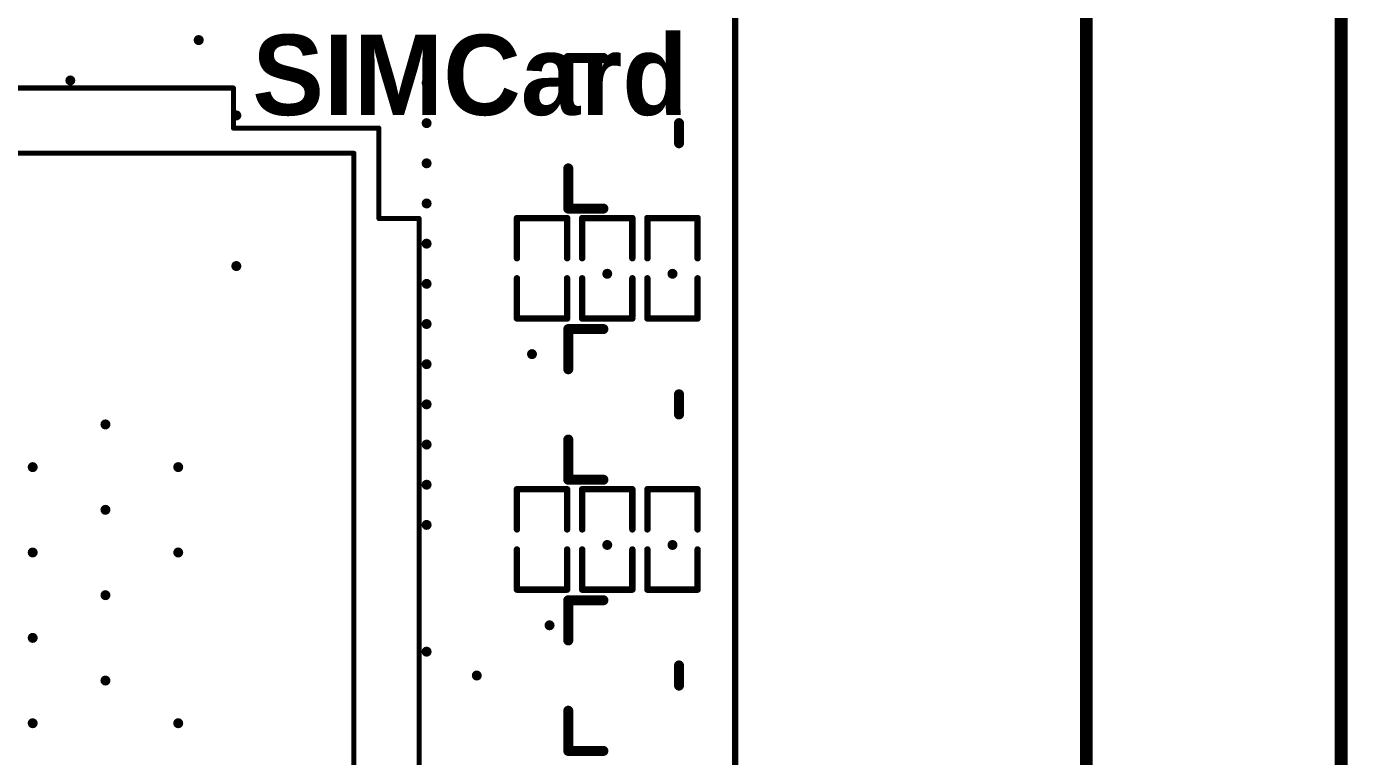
# Model space of a CAD drawing. Header units: millimetres. Extents: x -95 to 44, y -26 to 123.
# Drawn here: x 16.73 to 43.05, y 15.79 to 30.33 of the extents above; entities that cross this region are included whole.
import ezdxf

# ---------------------------------------------------------------- set-up
doc = ezdxf.new("R2010")
doc.units = ezdxf.units.MM
for name, color, linetype in [('KeepOutLayer', 6, 'Continuous'), ('Mechanical15', 56, 'Continuous'), ('TopOverlay', 2, 'Continuous'), ('ViaHoleLayer', 16, 'Continuous')]:
    doc.layers.add(name, color=color, linetype=linetype)
doc.styles.add('阿里巴巴普惠体 Heavy', font='', dxfattribs={"height": 0.2})
doc.styles.get('阿里巴巴普惠体 Heavy').set_extended_font_data('阿里巴巴普惠体 Heavy', bold=True)

# ---------------------------------------------------------------- blocks, each defined once
blk = doc.blocks.new('R0402_15')
at = {"layer": 'TopOverlay', "const_width": 0.127}
for points in [[(-0.51, 0.5), (-0.51, -0.5)], [(-0.478, 0.5), (0.29, 0.5)], [(0.69, 0.5), (1.472, 0.5)], [(1.49, 0.5), (1.49, -0.5)], [(-0.478, -0.5), (0.29, -0.5)], [(0.69, -0.5), (1.472, -0.5)]]:
    blk.add_lwpolyline(points, dxfattribs=at)
at = {"layer": 'TopOverlay', "const_width": 0.0635}
for points in [[(-0.542, 0.5, 1), (-0.478, 0.5, 1)], [(-0.51, 0.5, 1), (-0.446, 0.5, 1)], [(0.258, 0.5, 1), (0.322, 0.5, 1)], [(0.658, 0.5, 1), (0.722, 0.5, 1)], [(1.44, 0.5, 1), (1.504, 0.5, 1)], [(1.458, 0.5, 1), (1.522, 0.5, 1)], [(-0.542, -0.5, 1), (-0.478, -0.5, 1)], [(-0.51, -0.5, 1), (-0.446, -0.5, 1)], [(0.258, -0.5, 1), (0.322, -0.5, 1)], [(0.658, -0.5, 1), (0.722, -0.5, 1)], [(1.44, -0.5, 1), (1.504, -0.5, 1)], [(1.458, -0.5, 1), (1.522, -0.5, 1)]]:
    blk.add_lwpolyline(points, format="xyb", close=True, dxfattribs=at)
blk = doc.blocks.new('R0402_16')
at = {"layer": 'TopOverlay', "const_width": 0.127}
for points in [[(-0.51, 0.5), (-0.51, -0.5)], [(-0.478, 0.5), (0.29, 0.5)], [(0.69, 0.5), (1.472, 0.5)], [(1.49, 0.5), (1.49, -0.5)], [(-0.478, -0.5), (0.29, -0.5)], [(0.69, -0.5), (1.472, -0.5)]]:
    blk.add_lwpolyline(points, dxfattribs=at)
at = {"layer": 'TopOverlay', "const_width": 0.0635}
for points in [[(-0.542, 0.5, 1), (-0.478, 0.5, 1)], [(-0.51, 0.5, 1), (-0.446, 0.5, 1)], [(0.258, 0.5, 1), (0.322, 0.5, 1)], [(0.658, 0.5, 1), (0.722, 0.5, 1)], [(1.44, 0.5, 1), (1.504, 0.5, 1)], [(1.458, 0.5, 1), (1.522, 0.5, 1)], [(-0.542, -0.5, 1), (-0.478, -0.5, 1)], [(-0.51, -0.5, 1), (-0.446, -0.5, 1)], [(0.258, -0.5, 1), (0.322, -0.5, 1)], [(0.658, -0.5, 1), (0.722, -0.5, 1)], [(1.44, -0.5, 1), (1.504, -0.5, 1)], [(1.458, -0.5, 1), (1.522, -0.5, 1)]]:
    blk.add_lwpolyline(points, format="xyb", close=True, dxfattribs=at)
blk = doc.blocks.new('R0402_17')
at = {"layer": 'TopOverlay', "const_width": 0.127}
for points in [[(-0.51, 0.5), (-0.51, -0.5)], [(-0.478, 0.5), (0.29, 0.5)], [(0.69, 0.5), (1.472, 0.5)], [(1.49, 0.5), (1.49, -0.5)], [(-0.478, -0.5), (0.29, -0.5)], [(0.69, -0.5), (1.472, -0.5)]]:
    blk.add_lwpolyline(points, dxfattribs=at)
at = {"layer": 'TopOverlay', "const_width": 0.0635}
for points in [[(-0.542, 0.5, 1), (-0.478, 0.5, 1)], [(-0.51, 0.5, 1), (-0.446, 0.5, 1)], [(0.258, 0.5, 1), (0.322, 0.5, 1)], [(0.658, 0.5, 1), (0.722, 0.5, 1)], [(1.44, 0.5, 1), (1.504, 0.5, 1)], [(1.458, 0.5, 1), (1.522, 0.5, 1)], [(-0.542, -0.5, 1), (-0.478, -0.5, 1)], [(-0.51, -0.5, 1), (-0.446, -0.5, 1)], [(0.258, -0.5, 1), (0.322, -0.5, 1)], [(0.658, -0.5, 1), (0.722, -0.5, 1)], [(1.44, -0.5, 1), (1.504, -0.5, 1)], [(1.458, -0.5, 1), (1.522, -0.5, 1)]]:
    blk.add_lwpolyline(points, format="xyb", close=True, dxfattribs=at)
blk = doc.blocks.new('SOT_23L_18')
at = {"layer": 'TopOverlay', "const_width": 0.2}
for points in [[(-1.501, 1.077), (-1.501, 0.377)], [(-1.501, 1.077), (-0.701, 1.077)], [(0.699, 1.077), (1.499, 1.077)], [(1.499, 1.077), (1.499, 0.377)], [(-0.2, -1.13), (0.2, -1.13)]]:
    blk.add_lwpolyline(points, dxfattribs=at)
at = {"layer": 'TopOverlay', "const_width": 0.1}
for points in [[(-1.551, 1.077, 1), (-1.451, 1.077, 1)], [(-1.551, 1.077, 1), (-1.451, 1.077, 1)], [(-0.751, 1.077, 1), (-0.651, 1.077, 1)], [(0.649, 1.077, 1), (0.749, 1.077, 1)], [(1.449, 1.077, 1), (1.549, 1.077, 1)], [(1.449, 1.077, 1), (1.549, 1.077, 1)], [(-1.551, 0.377, 1), (-1.451, 0.377, 1)], [(1.449, 0.377, 1), (1.549, 0.377, 1)], [(-0.25, -1.13, 1), (-0.15, -1.13, 1)], [(0.15, -1.13, 1), (0.25, -1.13, 1)]]:
    blk.add_lwpolyline(points, format="xyb", close=True, dxfattribs=at)
blk = doc.blocks.new('SIM7080G_28')
at = {"layer": 'TopOverlay'}
for points, const_width in [([(-5.45, 10.1), (-5.45, 9.3)], 0.1), ([(5.45, 10.1), (-5.45, 10.1)], 0.1), ([(5.45, 10.1), (5.45, 9.3)], 0.1), ([(-5.45, 9.3), (-8.35, 9.3)], 0.1), ([(-8.35, 9.3), (-8.35, 7.5)], 0.1), ([(8.35, 9.3), (5.45, 9.3)], 0.1), ([(8.35, 9.3), (8.35, 7.5)], 0.1), ([(7.85, 8.8), (-7.85, 8.8)], 0.1), ([(-7.85, 8.8), (-7.85, -8.8)], 0.1), ([(7.85, 8.8), (7.85, -8.8)], 0.1), ([(-8.35, 7.5), (-9.15, 7.5)], 0.1), ([(-9.15, 7.5), (-9.15, -7.5)], 0.1), ([(9.15, 7.5), (8.35, 7.5)], 0.1), ([(9.15, 7.5), (9.15, -7.5)], 0.1), ([(-6.3, 6.45), (-6.675, 6.075)], 0.3), ([(-6.3, 6.45), (-6.3, 5.675)], 0.3), ([(-6.3, 5.675), (-6.675, 6.05)], 0.3), ([(-8.35, -7.5), (-9.15, -7.5)], 0.1), ([(-8.35, -7.5), (-8.35, -9.3)], 0.1), ([(8.35, -7.5), (8.35, -9.3)], 0.1), ([(9.15, -7.5), (8.35, -7.5)], 0.1), ([(7.85, -8.8), (-7.85, -8.8)], 0.1), ([(-5.45, -9.3), (-8.35, -9.3)], 0.1), ([(-5.45, -9.3), (-5.45, -10.1)], 0.1), ([(8.35, -9.3), (5.45, -9.3)], 0.1), ([(5.45, -9.3), (5.45, -10.1)], 0.1), ([(5.45, -10.1), (-5.45, -10.1)], 0.1)]:
    blk.add_lwpolyline(points, dxfattribs=dict(at, const_width=const_width))
for points, const_width in [([(-5.475, 10.1, 1), (-5.425, 10.1, 1)], 0.05), ([(-5.475, 10.1, 1), (-5.425, 10.1, 1)], 0.05), ([(5.425, 10.1, 1), (5.475, 10.1, 1)], 0.05), ([(5.425, 10.1, 1), (5.475, 10.1, 1)], 0.05), ([(-8.375, 9.3, 1), (-8.325, 9.3, 1)], 0.05), ([(-8.375, 9.3, 1), (-8.325, 9.3, 1)], 0.05), ([(-5.475, 9.3, 1), (-5.425, 9.3, 1)], 0.05), ([(-5.475, 9.3, 1), (-5.425, 9.3, 1)], 0.05), ([(5.425, 9.3, 1), (5.475, 9.3, 1)], 0.05), ([(5.425, 9.3, 1), (5.475, 9.3, 1)], 0.05), ([(8.325, 9.3, 1), (8.375, 9.3, 1)], 0.05), ([(8.325, 9.3, 1), (8.375, 9.3, 1)], 0.05), ([(-7.875, 8.8, 1), (-7.825, 8.8, 1)], 0.05), ([(-7.875, 8.8, 1), (-7.825, 8.8, 1)], 0.05), ([(7.825, 8.8, 1), (7.875, 8.8, 1)], 0.05), ([(7.825, 8.8, 1), (7.875, 8.8, 1)], 0.05), ([(-9.175, 7.5, 1), (-9.125, 7.5, 1)], 0.05), ([(-9.175, 7.5, 1), (-9.125, 7.5, 1)], 0.05), ([(-8.375, 7.5, 1), (-8.325, 7.5, 1)], 0.05), ([(-8.375, 7.5, 1), (-8.325, 7.5, 1)], 0.05), ([(8.325, 7.5, 1), (8.375, 7.5, 1)], 0.05), ([(8.325, 7.5, 1), (8.375, 7.5, 1)], 0.05), ([(9.125, 7.5, 1), (9.175, 7.5, 1)], 0.05), ([(9.125, 7.5, 1), (9.175, 7.5, 1)], 0.05), ([(-6.375, 6.45, 1), (-6.225, 6.45, 1)], 0.15), ([(-6.375, 6.45, 1), (-6.225, 6.45, 1)], 0.15), ([(-6.75, 6.075, 1), (-6.6, 6.075, 1)], 0.15), ([(-6.75, 6.05, 1), (-6.6, 6.05, 1)], 0.15), ([(-6.375, 5.675, 1), (-6.225, 5.675, 1)], 0.15), ([(-6.375, 5.675, 1), (-6.225, 5.675, 1)], 0.15), ([(-9.175, -7.5, 1), (-9.125, -7.5, 1)], 0.05), ([(-9.175, -7.5, 1), (-9.125, -7.5, 1)], 0.05), ([(-8.375, -7.5, 1), (-8.325, -7.5, 1)], 0.05), ([(-8.375, -7.5, 1), (-8.325, -7.5, 1)], 0.05), ([(8.325, -7.5, 1), (8.375, -7.5, 1)], 0.05), ([(8.325, -7.5, 1), (8.375, -7.5, 1)], 0.05), ([(9.125, -7.5, 1), (9.175, -7.5, 1)], 0.05), ([(9.125, -7.5, 1), (9.175, -7.5, 1)], 0.05), ([(-7.875, -8.8, 1), (-7.825, -8.8, 1)], 0.05), ([(-7.875, -8.8, 1), (-7.825, -8.8, 1)], 0.05), ([(7.825, -8.8, 1), (7.875, -8.8, 1)], 0.05), ([(7.825, -8.8, 1), (7.875, -8.8, 1)], 0.05), ([(-8.375, -9.3, 1), (-8.325, -9.3, 1)], 0.05), ([(-8.375, -9.3, 1), (-8.325, -9.3, 1)], 0.05), ([(-5.475, -9.3, 1), (-5.425, -9.3, 1)], 0.05), ([(-5.475, -9.3, 1), (-5.425, -9.3, 1)], 0.05), ([(5.425, -9.3, 1), (5.475, -9.3, 1)], 0.05), ([(5.425, -9.3, 1), (5.475, -9.3, 1)], 0.05), ([(8.325, -9.3, 1), (8.375, -9.3, 1)], 0.05), ([(8.325, -9.3, 1), (8.375, -9.3, 1)], 0.05), ([(-5.475, -10.1, 1), (-5.425, -10.1, 1)], 0.05), ([(-5.475, -10.1, 1), (-5.425, -10.1, 1)], 0.05), ([(5.425, -10.1, 1), (5.475, -10.1, 1)], 0.05), ([(5.425, -10.1, 1), (5.475, -10.1, 1)], 0.05)]:
    blk.add_lwpolyline(points, format="xyb", close=True, dxfattribs=dict(at, const_width=const_width))
blk = doc.blocks.new('R0402_39')
at = {"layer": 'TopOverlay', "const_width": 0.127}
for points in [[(-0.51, 0.5), (-0.51, -0.5)], [(-0.478, 0.5), (0.29, 0.5)], [(0.69, 0.5), (1.472, 0.5)], [(1.49, 0.5), (1.49, -0.5)], [(-0.478, -0.5), (0.29, -0.5)], [(0.69, -0.5), (1.472, -0.5)]]:
    blk.add_lwpolyline(points, dxfattribs=at)
at = {"layer": 'TopOverlay', "const_width": 0.0635}
for points in [[(-0.542, 0.5, 1), (-0.478, 0.5, 1)], [(-0.51, 0.5, 1), (-0.446, 0.5, 1)], [(0.258, 0.5, 1), (0.322, 0.5, 1)], [(0.658, 0.5, 1), (0.722, 0.5, 1)], [(1.44, 0.5, 1), (1.504, 0.5, 1)], [(1.458, 0.5, 1), (1.522, 0.5, 1)], [(-0.542, -0.5, 1), (-0.478, -0.5, 1)], [(-0.51, -0.5, 1), (-0.446, -0.5, 1)], [(0.258, -0.5, 1), (0.322, -0.5, 1)], [(0.658, -0.5, 1), (0.722, -0.5, 1)], [(1.44, -0.5, 1), (1.504, -0.5, 1)], [(1.458, -0.5, 1), (1.522, -0.5, 1)]]:
    blk.add_lwpolyline(points, format="xyb", close=True, dxfattribs=at)
blk = doc.blocks.new('R0402_41')
at = {"layer": 'TopOverlay', "const_width": 0.127}
for points in [[(-0.51, 0.5), (-0.51, -0.5)], [(-0.478, 0.5), (0.29, 0.5)], [(0.69, 0.5), (1.472, 0.5)], [(1.49, 0.5), (1.49, -0.5)], [(-0.478, -0.5), (0.29, -0.5)], [(0.69, -0.5), (1.472, -0.5)]]:
    blk.add_lwpolyline(points, dxfattribs=at)
at = {"layer": 'TopOverlay', "const_width": 0.0635}
for points in [[(-0.542, 0.5, 1), (-0.478, 0.5, 1)], [(-0.51, 0.5, 1), (-0.446, 0.5, 1)], [(0.258, 0.5, 1), (0.322, 0.5, 1)], [(0.658, 0.5, 1), (0.722, 0.5, 1)], [(1.44, 0.5, 1), (1.504, 0.5, 1)], [(1.458, 0.5, 1), (1.522, 0.5, 1)], [(-0.542, -0.5, 1), (-0.478, -0.5, 1)], [(-0.51, -0.5, 1), (-0.446, -0.5, 1)], [(0.258, -0.5, 1), (0.322, -0.5, 1)], [(0.658, -0.5, 1), (0.722, -0.5, 1)], [(1.44, -0.5, 1), (1.504, -0.5, 1)], [(1.458, -0.5, 1), (1.522, -0.5, 1)]]:
    blk.add_lwpolyline(points, format="xyb", close=True, dxfattribs=at)
blk = doc.blocks.new('R0402_42')
at = {"layer": 'TopOverlay', "const_width": 0.127}
for points in [[(-0.51, 0.5), (-0.51, -0.5)], [(-0.478, 0.5), (0.29, 0.5)], [(0.69, 0.5), (1.472, 0.5)], [(1.49, 0.5), (1.49, -0.5)], [(-0.478, -0.5), (0.29, -0.5)], [(0.69, -0.5), (1.472, -0.5)]]:
    blk.add_lwpolyline(points, dxfattribs=at)
at = {"layer": 'TopOverlay', "const_width": 0.0635}
for points in [[(-0.542, 0.5, 1), (-0.478, 0.5, 1)], [(-0.51, 0.5, 1), (-0.446, 0.5, 1)], [(0.258, 0.5, 1), (0.322, 0.5, 1)], [(0.658, 0.5, 1), (0.722, 0.5, 1)], [(1.44, 0.5, 1), (1.504, 0.5, 1)], [(1.458, 0.5, 1), (1.522, 0.5, 1)], [(-0.542, -0.5, 1), (-0.478, -0.5, 1)], [(-0.51, -0.5, 1), (-0.446, -0.5, 1)], [(0.258, -0.5, 1), (0.322, -0.5, 1)], [(0.658, -0.5, 1), (0.722, -0.5, 1)], [(1.44, -0.5, 1), (1.504, -0.5, 1)], [(1.458, -0.5, 1), (1.522, -0.5, 1)]]:
    blk.add_lwpolyline(points, format="xyb", close=True, dxfattribs=at)
blk = doc.blocks.new('SOT_23L_80')
at = {"layer": 'TopOverlay', "const_width": 0.2}
for points in [[(-1.501, 1.077), (-1.501, 0.377)], [(-1.501, 1.077), (-0.701, 1.077)], [(0.699, 1.077), (1.499, 1.077)], [(1.499, 1.077), (1.499, 0.377)], [(-0.2, -1.13), (0.2, -1.13)]]:
    blk.add_lwpolyline(points, dxfattribs=at)
at = {"layer": 'TopOverlay', "const_width": 0.1}
for points in [[(-1.551, 1.077, 1), (-1.451, 1.077, 1)], [(-1.551, 1.077, 1), (-1.451, 1.077, 1)], [(-0.751, 1.077, 1), (-0.651, 1.077, 1)], [(0.649, 1.077, 1), (0.749, 1.077, 1)], [(1.449, 1.077, 1), (1.549, 1.077, 1)], [(1.449, 1.077, 1), (1.549, 1.077, 1)], [(-1.551, 0.377, 1), (-1.451, 0.377, 1)], [(1.449, 0.377, 1), (1.549, 0.377, 1)], [(-0.25, -1.13, 1), (-0.15, -1.13, 1)], [(0.15, -1.13, 1), (0.25, -1.13, 1)]]:
    blk.add_lwpolyline(points, format="xyb", close=True, dxfattribs=at)
blk = doc.blocks.new('SOT_23L_82')
at = {"layer": 'TopOverlay', "const_width": 0.2}
for points in [[(-1.501, 1.077), (-1.501, 0.377)], [(-1.501, 1.077), (-0.701, 1.077)], [(0.699, 1.077), (1.499, 1.077)], [(1.499, 1.077), (1.499, 0.377)], [(-0.2, -1.13), (0.2, -1.13)]]:
    blk.add_lwpolyline(points, dxfattribs=at)
at = {"layer": 'TopOverlay', "const_width": 0.1}
for points in [[(-1.551, 1.077, 1), (-1.451, 1.077, 1)], [(-1.551, 1.077, 1), (-1.451, 1.077, 1)], [(-0.751, 1.077, 1), (-0.651, 1.077, 1)], [(0.649, 1.077, 1), (0.749, 1.077, 1)], [(1.449, 1.077, 1), (1.549, 1.077, 1)], [(1.449, 1.077, 1), (1.549, 1.077, 1)], [(-1.551, 0.377, 1), (-1.451, 0.377, 1)], [(1.449, 0.377, 1), (1.549, 0.377, 1)], [(-0.25, -1.13, 1), (-0.15, -1.13, 1)], [(0.15, -1.13, 1), (0.25, -1.13, 1)]]:
    blk.add_lwpolyline(points, format="xyb", close=True, dxfattribs=at)

msp = doc.modelspace()

# ---------------------------------------------------------------- hatches: boundary and pattern name
at = {"layer": 'ViaHoleLayer'}
h = msp.add_hatch(color=16, dxfattribs=at)
edge = h.paths.add_edge_path()
edge.add_arc((20.158, 30.054), 0.101, 0, 360)
h = msp.add_hatch(color=16, dxfattribs=at)
edge = h.paths.add_edge_path()
edge.add_arc((17.6, 29.25), 0.1, 0, 360)
h = msp.add_hatch(color=16, dxfattribs=at)
edge = h.paths.add_edge_path()
edge.add_arc((24.7, 29.2), 0.1, 0, 360)
h = msp.add_hatch(color=16, dxfattribs=at)
edge = h.paths.add_edge_path()
edge.add_arc((20.908, 28.554), 0.101, 0, 360)
h = msp.add_hatch(color=16, dxfattribs=at)
edge = h.paths.add_edge_path()
edge.add_arc((24.7, 28.4), 0.1, 0, 360)
h = msp.add_hatch(color=16, dxfattribs=at)
edge = h.paths.add_edge_path()
edge.add_arc((24.7, 27.6), 0.1, 0, 360)
h = msp.add_hatch(color=16, dxfattribs=at)
edge = h.paths.add_edge_path()
edge.add_arc((24.7, 26.8), 0.1, 0, 360)
h = msp.add_hatch(color=16, dxfattribs=at)
edge = h.paths.add_edge_path()
edge.add_arc((24.7, 26), 0.1, 0, 360)
h = msp.add_hatch(color=16, dxfattribs=at)
edge = h.paths.add_edge_path()
edge.add_arc((20.908, 25.554), 0.101, 0, 360)
h = msp.add_hatch(color=16, dxfattribs=at)
edge = h.paths.add_edge_path()
edge.add_arc((24.7, 25.2), 0.1, 0, 360)
h = msp.add_hatch(color=16, dxfattribs=at)
edge = h.paths.add_edge_path()
edge.add_arc((28.3, 25.4), 0.1, 0, 360)
h = msp.add_hatch(color=16, dxfattribs=at)
edge = h.paths.add_edge_path()
edge.add_arc((29.6, 25.4), 0.1, 0, 360)
h = msp.add_hatch(color=16, dxfattribs=at)
edge = h.paths.add_edge_path()
edge.add_arc((24.7, 24.4), 0.1, 0, 360)
h = msp.add_hatch(color=16, dxfattribs=at)
edge = h.paths.add_edge_path()
edge.add_arc((24.7, 23.6), 0.1, 0, 360)
h = msp.add_hatch(color=16, dxfattribs=at)
edge = h.paths.add_edge_path()
edge.add_arc((26.8, 23.8), 0.1, 0, 360)
h = msp.add_hatch(color=16, dxfattribs=at)
edge = h.paths.add_edge_path()
edge.add_arc((24.7, 22.8), 0.1, 0, 360)
h = msp.add_hatch(color=16, dxfattribs=at)
edge = h.paths.add_edge_path()
edge.add_arc((18.3, 22.4), 0.1, 0, 360)
h = msp.add_hatch(color=16, dxfattribs=at)
edge = h.paths.add_edge_path()
edge.add_arc((24.7, 22), 0.1, 0, 360)
h = msp.add_hatch(color=16, dxfattribs=at)
edge = h.paths.add_edge_path()
edge.add_arc((16.85, 21.55), 0.1, 0, 360)
h = msp.add_hatch(color=16, dxfattribs=at)
edge = h.paths.add_edge_path()
edge.add_arc((19.75, 21.55), 0.1, 0, 360)
h = msp.add_hatch(color=16, dxfattribs=at)
edge = h.paths.add_edge_path()
edge.add_arc((24.7, 21.2), 0.1, 0, 360)
h = msp.add_hatch(color=16, dxfattribs=at)
edge = h.paths.add_edge_path()
edge.add_arc((18.3, 20.7), 0.1, 0, 360)
h = msp.add_hatch(color=16, dxfattribs=at)
edge = h.paths.add_edge_path()
edge.add_arc((24.7, 20.4), 0.1, 0, 360)
h = msp.add_hatch(color=16, dxfattribs=at)
edge = h.paths.add_edge_path()
edge.add_arc((28.3, 20), 0.1, 0, 360)
h = msp.add_hatch(color=16, dxfattribs=at)
edge = h.paths.add_edge_path()
edge.add_arc((29.6, 20), 0.1, 0, 360)
h = msp.add_hatch(color=16, dxfattribs=at)
edge = h.paths.add_edge_path()
edge.add_arc((16.85, 19.85), 0.1, 0, 360)
h = msp.add_hatch(color=16, dxfattribs=at)
edge = h.paths.add_edge_path()
edge.add_arc((19.75, 19.85), 0.1, 0, 360)
h = msp.add_hatch(color=16, dxfattribs=at)
edge = h.paths.add_edge_path()
edge.add_arc((18.3, 19), 0.1, 0, 360)
h = msp.add_hatch(color=16, dxfattribs=at)
edge = h.paths.add_edge_path()
edge.add_arc((27.15, 18.4), 0.1, 0, 360)
h = msp.add_hatch(color=16, dxfattribs=at)
edge = h.paths.add_edge_path()
edge.add_arc((16.85, 18.15), 0.1, 0, 360)
h = msp.add_hatch(color=16, dxfattribs=at)
edge = h.paths.add_edge_path()
edge.add_arc((24.7, 17.875), 0.1, 0, 360)
h = msp.add_hatch(color=16, dxfattribs=at)
edge = h.paths.add_edge_path()
edge.add_arc((18.3, 17.3), 0.1, 0, 360)
h = msp.add_hatch(color=16, dxfattribs=at)
edge = h.paths.add_edge_path()
edge.add_arc((25.7, 17.4), 0.1, 0, 360)
h = msp.add_hatch(color=16, dxfattribs=at)
edge = h.paths.add_edge_path()
edge.add_arc((16.85, 16.45), 0.1, 0, 360)
h = msp.add_hatch(color=16, dxfattribs=at)
edge = h.paths.add_edge_path()
edge.add_arc((19.75, 16.45), 0.1, 0, 360)

# ---------------------------------------------------------------- linework, layer by layer
at = {"layer": 'KeepOutLayer', "const_width": 0.127}
msp.add_lwpolyline([(30.846, 2.032), (30.846, 108.522)], dxfattribs=at)
at = {"layer": 'Mechanical15', "const_width": 0.254}
for points in [[(42.926, 0), (42.926, 48.998)], [(37.846, 2.286), (37.846, 48.681)]]:
    msp.add_lwpolyline(points, dxfattribs=at)

# ---------------------------------------------------------------- block references
for name, p, rotation in [('SOT_23L_18', (28.6, 28.2), 90), ('SIM7080G_28', (15.4, 19), 180), ('R0402_17', (27, 25.02), 90), ('R0402_15', (28.3, 25.02), 90), ('R0402_16', (29.6, 25.02), 90), ('SOT_23L_80', (28.6, 22.8), 90), ('R0402_42', (27, 19.62), 90), ('R0402_39', (28.3, 19.62), 90), ('R0402_41', (29.6, 19.62), 90), ('SOT_23L_82', (28.6, 17.4), 90)]:
    msp.add_blockref(name, p, dxfattribs=dict(rotation=rotation))

# ---------------------------------------------------------------- texts
at = {"layer": 'TopOverlay', "style": '阿里巴巴普惠体 Heavy'}
msp.add_text('SIMCard', height=1.6, rotation=360, dxfattribs=at).set_placement((21.227, 28.561))

doc.saveas('drawing.dxf')
